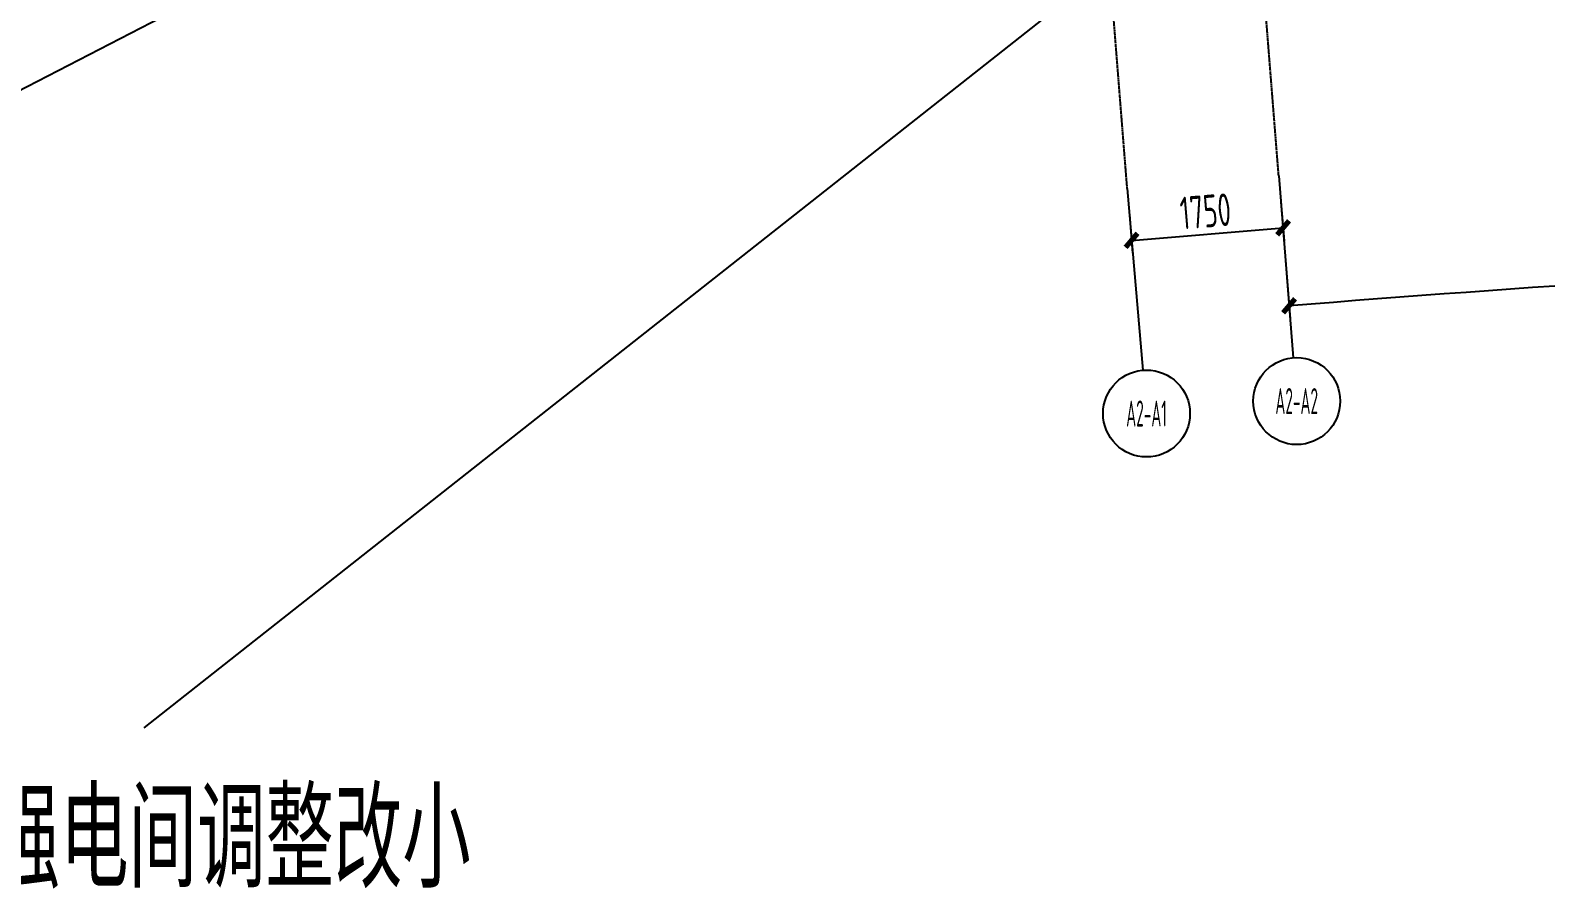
# Model space of a CAD drawing. Header units: millimetres. Extents: x 11515858 to 24947533, y -12764720 to -6305528.
# Drawn here: x 11741676 to 11759115, y -6417181 to -6407306 of the extents above; entities that cross this region are included whole.
import ezdxf
from ezdxf.enums import TextEntityAlignment as Align

# ---------------------------------------------------------------- set-up
doc = ezdxf.new("R2010")
doc.units = ezdxf.units.MM
doc.header["$LTSCALE"] = 10
for name, pattern in [('A2-RG-AXIS$0$CENTER', [2, 1.25, -0.25, 0.25, -0.25]), ('A2-RG-AXIS$0$DOTE', [2.42, 2, -0.2, 0.02, -0.2]), ('A2-RI-F3$0$HIDDEN', [0.375, 0.25, -0.125])]:
    doc.linetypes.add(name, pattern=pattern)
for name, color, linetype in [('A2-RG-AXIS$0$A-AXIS', 1, 'Continuous'), ('A2-RG-AXIS$0$A-DIMS-100', 1, 'Continuous'), ('A2-RG-AXIS$0$A-GRID', 1, 'A2-RG-AXIS$0$CENTER'), ('A2-RG-AXIS$0$A-SYMB', 4, 'Continuous'), ('A2-RI-F3$0$A-SYMB-AREA', 4, 'Continuous'), ('A2-RI-F3$0$A-SYMB-NAME', 4, 'Continuous')]:
    doc.layers.add(name, color=color, linetype=linetype)
doc.layers.add('A2-RI-F3$0$A-GLAZ', color=140, linetype='Continuous', lineweight=5)
doc.styles.add('A2-RG-AXIS$0$ECADI', font='hzs.shx', dxfattribs={"width": 0.7, "bigfont": 'hztxt.shx'})
doc.styles.add('A2-RG-AXIS$0$XD2008', font='hzs.shx', dxfattribs={"width": 0.7, "bigfont": 'hztxt.shx'})
doc.styles.add('A2-RI-F3$0$ECADI', font='hzs.shx', dxfattribs={"width": 0.7, "bigfont": 'hztxt.shx'})
doc.dimstyles.new('A2-RG-AXIS$0$XD150', dxfattribs={"dimscale": 300, "dimtxt": 2.5, "dimasz": 1.5, "dimexe": 1, "dimexo": 2, "dimgap": 0.5, "dimtad": 1, "dimdec": 0, "dimdsep": 46, "dimtxsty": 'A2-RG-AXIS$0$XD2008', "dimcen": 2.5, "dimclrt": 4, "dimaunit": 1, "dimadec": 3, "dimazin": 0, "dimtfac": 1, "dimtdec": 0, "dimtmove": 2, "dimatfit": 3, "dimfxl": 0, "dimtolj": 1, "dimtzin": 0, "dimarcsym": 0})
doc.dimstyles.new('A2-RG-AXIS$0$XD150$0', dxfattribs={"dimscale": 150, "dimtxt": 2.5, "dimasz": 1, "dimexe": 1, "dimexo": 2, "dimgap": 0.5, "dimtad": 1, "dimdec": 0, "dimdsep": 46, "dimtxsty": 'A2-RG-AXIS$0$XD2008', "dimblk": 'A2-RG-AXIS$0$_ArchTick', "dimcen": 2.5, "dimclrt": 4, "dimaunit": 1, "dimadec": 0, "dimazin": 0, "dimtfac": 1, "dimtdec": 0, "dimtmove": 2, "dimatfit": 3, "dimfxl": 0, "dimtolj": 1, "dimtzin": 0, "dimarcsym": 0})

# ---------------------------------------------------------------- blocks, each defined once
blk = doc.blocks.new('A2-RG-AXIS$0$ECADI-TAG-GRID')
at = {"color": 13}
blk.add_circle((0, 0), 5, dxfattribs=at)
at = {"style": 'A2-RG-AXIS$0$ECADI', "width": 0.7}
blk.add_attdef('GRID', text='', height=5, dxfattribs=at).set_placement((0, 0), align=Align.MIDDLE)
blk = doc.blocks.new('A2-RG-AXIS$0$_ArchTick')
at = {"color": 0, "linetype": 'ByBlock', "const_width": 0.4}
blk.add_lwpolyline([(-0.5, -0.5), (0.5, 0.5)], dxfattribs=at)
blk = doc.blocks.new('*D529')
at = {"layer": 'A2-RG-AXIS$0$A-DIMS-100', "color": 0, "lineweight": -2, "ltscale": 3, "transparency": 16777216}
for p, q in [((11756068, -6409279), (11756105, -6409727)), ((11754324, -6409423), (11754361, -6409871)), ((11754349, -6409722), (11756093, -6409578))]:
    blk.add_line(p, q, dxfattribs=at)
at = {"layer": 'Defpoints', "color": 0, "ltscale": 3, "transparency": 16777216}
for p in [(11756043, -6408980), (11754299, -6409124), (11756093, -6409578)]:
    blk.add_point(p, dxfattribs=at)
at = {"layer": 'A2-RG-AXIS$0$A-DIMS-100', "color": 0, "lineweight": -2, "ltscale": 3, "transparency": 16777216, "xscale": 150, "yscale": 150, "zscale": 150}
for p, rotation in [((11756093, -6409578), 4.723499287080827), ((11754349, -6409722), 184.7234992870808)]:
    blk.add_blockref('A2-RG-AXIS$0$_ArchTick', p, dxfattribs=dict(at, rotation=rotation))
at = {"layer": 'A2-RG-AXIS$0$A-DIMS-100', "color": 4, "ltscale": 3, "transparency": 16777216, "insert": (11755199, -6409388), "char_height": 375, "attachment_point": 5, "rotation": 4.7235, "style": 'A2-RG-AXIS$0$XD2008'}
blk.add_mtext('\\A1;1750', dxfattribs=at)
blk = doc.blocks.new('*D530')
at = {"layer": 'A2-RG-AXIS$0$A-DIMS-100', "color": 0, "lineweight": -2, "ltscale": 3, "transparency": 16777216}
for p, q in [((11764257, -6408745), (11764325, -6410094)), ((11756067, -6409279), (11756174, -6410624))]:
    blk.add_line(p, q, dxfattribs=at)
blk.add_arc((11778731, -6694179), 284600, 92.90285, 94.54827, dxfattribs=at)
at = {"layer": 'Defpoints', "color": 0, "ltscale": 3, "transparency": 16777216}
for p in [(11764242, -6408446), (11756043, -6408980), (11761598, -6410095), (11778731, -6694179)]:
    blk.add_point(p, dxfattribs=at)
at = {"layer": 'A2-RG-AXIS$0$A-DIMS-100', "color": 0, "lineweight": -2, "ltscale": 3, "transparency": 16777216, "xscale": 150, "yscale": 150, "zscale": 150}
for p, rotation in [((11764318, -6409944), 2.902847624927414), ((11756162, -6410475), 184.5482663924224)]:
    blk.add_blockref('A2-RG-AXIS$0$_ArchTick', p, dxfattribs=dict(at, rotation=rotation))
at = {"layer": 'A2-RG-AXIS$0$A-DIMS-100', "color": 4, "ltscale": 3, "transparency": 16777216, "insert": (11760219, -6409883), "char_height": 375, "attachment_point": 5, "rotation": 3.7256, "style": 'A2-RG-AXIS$0$XD2008'}
blk.add_mtext('\\A1;1°38\'44"', dxfattribs=at)
blk = doc.blocks.new('A2-RI-F3$0$5erhfh')
at = {"layer": 'A2-RI-F3$0$A-SYMB-AREA', "style": 'A2-RI-F3$0$ECADI', "width": 0.7}
blk.add_attdef('340M2', text='', height=2.5, dxfattribs=at).set_placement((0, 1.25), align=Align.MIDDLE_LEFT)
at = {"layer": 'A2-RI-F3$0$A-SYMB-NAME', "style": 'A2-RI-F3$0$ECADI', "width": 0.7}
blk.add_attdef('CHINESENAME', (-12.292, 3.087), '', height=4.5, dxfattribs=at)
blk = doc.blocks.new('A2-RG-AXIS')
at = {"layer": 'A2-RG-AXIS$0$A-AXIS', "ltscale": 3}
for p, q in [((11756043.3, -6408979.7), (11756209.8, -6411073.1)), ((11754299.2, -6409123.8), (11754478.6, -6411216.1))]:
    blk.add_line(p, q, dxfattribs=at)
at = {"layer": 'A2-RG-AXIS$0$A-GRID', "linetype": 'A2-RG-AXIS$0$DOTE'}
for p, q in [((11756043.3, -6408979.7), (11752855.5, -6368906.3)), ((11754299.2, -6409123.8), (11751111, -6369045.1))]:
    blk.add_line(p, q, dxfattribs=at)
for radius in [293700, 289100]:
    blk.add_arc((11778730.7, -6694178.7), radius, 75.589281, 95.407645, dxfattribs=at)
at = {"layer": 'A2-RG-AXIS$0$A-SYMB'}
ref = blk.add_blockref('A2-RG-AXIS$0$ECADI-TAG-GRID', (11756249.5, -6411571.5), dxfattribs=dict(at, xscale=100, yscale=100, zscale=100))
ref.add_attrib('GRID', 'A2-A2', dxfattribs={"layer": '0', "extrusion": (0, 0, -1), "height": 300, "style": 'A2-RG-AXIS$0$ECADI', "text_generation_flag": 2, "width": 0.5}).set_placement((-11756249.5, -6411571.5), align=Align.MIDDLE)
ref = blk.add_blockref('A2-RG-AXIS$0$ECADI-TAG-GRID', (11754521.3, -6411714.3), dxfattribs=dict(at, xscale=100, yscale=100, zscale=100))
ref.add_attrib('GRID', 'A2-A1', dxfattribs={"layer": '0', "extrusion": (0, 0, -1), "height": 300, "style": 'A2-RG-AXIS$0$ECADI', "text_generation_flag": 2, "width": 0.5}).set_placement((-11754521.3, -6411714.3), align=Align.MIDDLE)
at = {"layer": 'A2-RG-AXIS$0$A-DIMS-100', "ltscale": 3}
dim = blk.add_angular_dim_3p(base=(11761597.7, -6410094.9), center=(11778730.7, -6694178.7), p1=(11764241.9, -6408445.8), p2=(11756043.3, -6408979.7), dimstyle='A2-RG-AXIS$0$XD150', override={"dimscale": 150, "dimasz": 1, "dimblk": 'A2-RG-AXIS$0$_ArchTick', "dimadec": 4}, dxfattribs=at)
dim.commit()
dim.dimension.update_dxf_attribs({"geometry": '*D530', "text_midpoint": (11760218.8, -6409882.6)})
dim = blk.add_aligned_dim(p1=(11754299.2, -6409123.8), p2=(11756043.3, -6408979.7), distance=-600, dimstyle='A2-RG-AXIS$0$XD150$0', dxfattribs=at)
dim.commit()
dim.dimension.update_dxf_attribs({"geometry": '*D529', "text_midpoint": (11755199.1, -6409388.1)})
blk = doc.blocks.new('A2-RI-F3')
at = {"layer": 'A2-RI-F3$0$A-GLAZ'}
for radius, start, end in [(292900, 76.321235, 95.292728), (292500, 76.242989, 95.370975), (292530, 76.248865, 95.365099)]:
    blk.add_arc((11778730.7, -6694178.7), radius, start, end, dxfattribs=at)
at = {"layer": 'Defpoints', "color": 3}
for p, q in [((11767209.5, -6394745), (11732869.5, -6412486)), ((11769256.7, -6394617.2), (11742984, -6415329.5))]:
    blk.add_line(p, q, dxfattribs=at)
at = {"linetype": 'A2-RI-F3$0$HIDDEN', "ltscale": 3}
blk.add_blockref('A2-RG-AXIS', (0, 0), dxfattribs=at)
at = {"layer": 'Defpoints'}
ref = blk.add_blockref('A2-RI-F3$0$5erhfh', (11740547, -6417286.9), dxfattribs=dict(at, xscale=250, yscale=250, zscale=250))
ref.add_attrib('CHINESENAME', '2013.12.18强电间调整改小', (11737474, -6417170), dxfattribs={"layer": 'A2-RI-F3$0$A-SYMB-NAME', "height": 1125, "style": 'A2-RI-F3$0$ECADI', "width": 0.7})

msp = doc.modelspace()

# ---------------------------------------------------------------- block references
for name in ['A2-RI-F3', 'A2-RG-AXIS']:
    msp.add_blockref(name, (0, 0))

doc.saveas('drawing.dxf')
